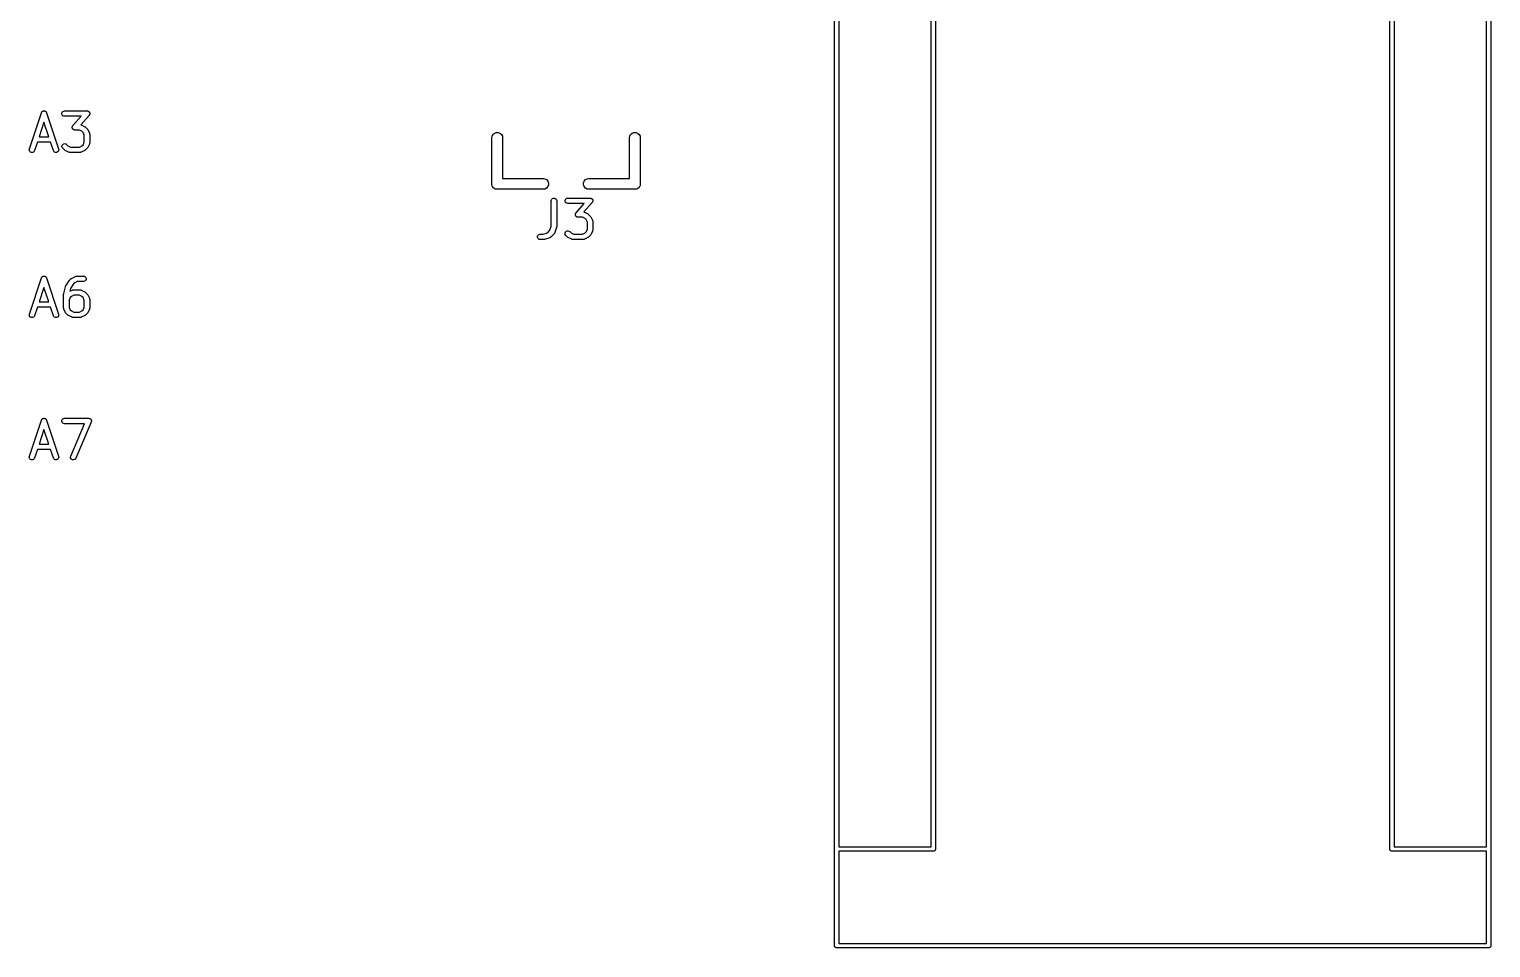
# Model space of a CAD drawing. Extents: x 82 to 153, y -125 to -16.
# Drawn here: x 88.02 to 128.46, y -124.65 to -99.22 of the extents above; entities that cross this region are included whole.
import ezdxf

# ---------------------------------------------------------------- set-up
doc = ezdxf.new("R2010")
doc.units = 0
doc.header["$MEASUREMENT"] = 0
doc.layers.add('BLACK', color=7, linetype='CONTINUOUS')

msp = doc.modelspace()

# ---------------------------------------------------------------- linework, layer by layer
at = {"layer": 'BLACK', "linetype": 'CONTINUOUS'}
for p, q in [((128.46, -81.1448), (128.46, -124.595)), ((113.09, -83.8148), (113.09, -121.925)), ((125.67, -121.909), (125.67, -83.8148)), ((125.79, -83.88), (125.79, -121.86)), ((128.34, -121.86), (128.34, -83.88)), ((110.3, -124.579), (110.3, -86.3548)), ((110.42, -86.42), (110.42, -121.86)), ((112.97, -121.86), (112.97, -86.42)), ((88.3598, -101.523), (88.3651, -101.514)), ((88.3651, -101.514), (88.3666, -101.512)), ((88.3666, -101.512), (88.3677, -101.511)), ((88.3677, -101.511), (88.3763, -101.504)), ((88.3763, -101.504), (88.3845, -101.496)), ((88.3845, -101.496), (88.3865, -101.496)), ((88.3865, -101.496), (88.3881, -101.494)), ((88.3881, -101.494), (88.3985, -101.491)), ((88.3985, -101.491), (88.4088, -101.487)), ((88.4088, -101.487), (88.4108, -101.487)), ((88.4108, -101.487), (88.4128, -101.486)), ((88.4128, -101.486), (88.4238, -101.486)), ((88.4238, -101.486), (88.4348, -101.486)), ((88.4348, -101.486), (88.4368, -101.487)), ((88.4368, -101.487), (88.4388, -101.487)), ((88.4388, -101.487), (88.4491, -101.491)), ((88.4491, -101.491), (88.4595, -101.494)), ((88.4595, -101.494), (88.4611, -101.496)), ((88.4611, -101.496), (88.4631, -101.496)), ((88.4631, -101.496), (88.4713, -101.504)), ((88.4713, -101.504), (88.4799, -101.511)), ((88.4799, -101.511), (88.481, -101.512)), ((88.481, -101.512), (88.4826, -101.514)), ((88.4826, -101.514), (88.4878, -101.523)), ((88.9303, -101.523), (88.947, -101.503)), ((88.947, -101.503), (88.9696, -101.49)), ((88.9696, -101.49), (88.9952, -101.485)), ((88.9952, -101.485), (89.6143, -101.485)), ((89.6143, -101.485), (89.6215, -101.487)), ((89.6215, -101.487), (89.6288, -101.487)), ((89.6288, -101.487), (89.6342, -101.489)), ((89.6342, -101.489), (89.6399, -101.49)), ((89.6399, -101.49), (89.6463, -101.494)), ((89.6463, -101.494), (89.6531, -101.496)), ((89.6531, -101.496), (89.6575, -101.5)), ((89.6575, -101.5), (89.6625, -101.503)), ((89.6625, -101.503), (89.6672, -101.509)), ((89.6672, -101.509), (89.6727, -101.513)), ((89.6727, -101.513), (89.6755, -101.518)), ((88.0193, -102.537), (88.3527, -101.537)), ((88.4238, -101.798), (88.2898, -102.2)), ((88.3527, -101.537), (88.3536, -101.535)), ((88.3536, -101.535), (88.3541, -101.533)), ((88.3541, -101.533), (88.3598, -101.523)), ((88.5578, -102.2), (88.4238, -101.798)), ((88.4878, -101.523), (88.4936, -101.533)), ((88.4936, -101.533), (88.494, -101.535)), ((88.494, -101.535), (88.495, -101.537)), ((88.495, -101.537), (88.8283, -102.537)), ((88.9214, -101.547), (88.9303, -101.523)), ((88.9214, -101.573), (88.9214, -101.547)), ((88.9303, -101.598), (88.9214, -101.573)), ((88.947, -101.618), (88.9303, -101.598)), ((88.9696, -101.631), (88.947, -101.618)), ((88.9952, -101.635), (88.9696, -101.631)), ((89.449, -101.635), (88.9952, -101.635)), ((89.2096, -101.921), (89.211, -101.914)), ((89.211, -101.914), (89.214, -101.909)), ((89.214, -101.909), (89.216, -101.904)), ((89.216, -101.904), (89.2207, -101.898)), ((89.2207, -101.898), (89.2245, -101.892)), ((89.2245, -101.892), (89.449, -101.635)), ((89.6707, -101.61), (89.4432, -101.87)), ((89.4432, -101.87), (89.4495, -101.871)), ((89.4495, -101.871), (89.4532, -101.873)), ((89.4532, -101.873), (89.4573, -101.874)), ((89.4573, -101.874), (89.5526, -101.922)), ((89.6745, -101.603), (89.6707, -101.61)), ((89.6792, -101.598), (89.6745, -101.603)), ((89.6755, -101.518), (89.6792, -101.523)), ((89.6792, -101.523), (89.6817, -101.53)), ((89.6812, -101.592), (89.6792, -101.598)), ((89.6842, -101.587), (89.6812, -101.592)), ((89.6817, -101.53), (89.6853, -101.536)), ((89.6856, -101.58), (89.6842, -101.587)), ((89.6853, -101.536), (89.6862, -101.542)), ((89.6881, -101.573), (89.6856, -101.58)), ((89.6862, -101.542), (89.6881, -101.547)), ((89.6881, -101.547), (89.6881, -101.555)), ((89.6881, -101.555), (89.6893, -101.562)), ((89.6893, -101.562), (89.6881, -101.568)), ((89.6881, -101.568), (89.6881, -101.573)), ((88.2898, -102.2), (88.5578, -102.2)), ((89.206, -101.94), (89.2071, -101.934)), ((89.2071, -101.947), (89.206, -101.94)), ((89.2071, -101.928), (89.2096, -101.921)), ((89.2071, -101.934), (89.2071, -101.928)), ((89.2071, -101.954), (89.2071, -101.947)), ((89.2091, -101.96), (89.2071, -101.954)), ((89.21, -101.966), (89.2091, -101.96)), ((89.2135, -101.972), (89.21, -101.966)), ((89.216, -101.979), (89.2135, -101.972)), ((89.2197, -101.983), (89.216, -101.979)), ((89.2225, -101.988), (89.2197, -101.983)), ((89.228, -101.993), (89.2225, -101.988)), ((89.2327, -101.999), (89.228, -101.993)), ((89.2378, -102.002), (89.2327, -101.999)), ((89.2421, -102.005), (89.2378, -102.002)), ((89.2489, -102.008), (89.2421, -102.005)), ((89.2553, -102.012), (89.2489, -102.008)), ((89.261, -102.013), (89.2553, -102.012)), ((89.2664, -102.015), (89.261, -102.013)), ((89.2737, -102.015), (89.2664, -102.015)), ((89.281, -102.016), (89.2737, -102.015)), ((89.4061, -102.016), (89.281, -102.016)), ((89.4746, -102.051), (89.4061, -102.016)), ((89.505, -102.081), (89.4746, -102.051)), ((89.5393, -102.15), (89.505, -102.081)), ((89.5393, -102.352), (89.5393, -102.15)), ((89.5526, -101.922), (89.5622, -101.929)), ((89.5622, -101.929), (89.5721, -101.936)), ((89.5721, -101.936), (89.6197, -101.984)), ((89.6197, -101.984), (89.6266, -101.993)), ((89.6266, -101.993), (89.6337, -102.003)), ((89.6337, -102.003), (89.6814, -102.098)), ((89.6814, -102.098), (89.6826, -102.102)), ((89.6826, -102.102), (89.6848, -102.106)), ((89.6848, -102.106), (89.6863, -102.115)), ((89.6863, -102.115), (89.6888, -102.123)), ((89.6888, -102.123), (89.6885, -102.128)), ((89.6885, -102.128), (89.6893, -102.132)), ((89.6893, -102.132), (89.6893, -102.37)), ((100.815, -102.222), (100.822, -102.183)), ((100.815, -103.479), (100.815, -102.222)), ((100.822, -102.183), (100.848, -102.137)), ((100.848, -102.137), (100.889, -102.103)), ((100.889, -102.103), (100.939, -102.085)), ((100.939, -102.085), (100.991, -102.085)), ((100.991, -102.085), (101.041, -102.103)), ((101.041, -102.103), (101.082, -102.137)), ((101.082, -102.137), (101.108, -102.183)), ((101.108, -102.183), (101.115, -102.222)), ((101.115, -102.222), (101.115, -103.355)), ((104.625, -102.222), (104.632, -102.183)), ((104.625, -103.355), (104.625, -102.222)), ((104.632, -102.183), (104.658, -102.137)), ((104.658, -102.137), (104.699, -102.103)), ((104.699, -102.103), (104.749, -102.085)), ((104.749, -102.085), (104.801, -102.085)), ((104.801, -102.085), (104.851, -102.103)), ((104.851, -102.103), (104.892, -102.137)), ((104.892, -102.137), (104.918, -102.183)), ((104.918, -102.183), (104.925, -102.222)), ((104.925, -102.222), (104.925, -103.518)), ((88.0155, -102.562), (88.0193, -102.537)), ((88.0207, -102.588), (88.0155, -102.562)), ((88.0344, -102.61), (88.0207, -102.588)), ((88.0548, -102.626), (88.0344, -102.61)), ((88.0795, -102.635), (88.0548, -102.626)), ((88.1055, -102.634), (88.0795, -102.635)), ((88.1297, -102.624), (88.1055, -102.634)), ((88.1492, -102.607), (88.1297, -102.624)), ((88.1616, -102.584), (88.1492, -102.607)), ((88.2398, -102.35), (88.1616, -102.584)), ((88.6078, -102.35), (88.2398, -102.35)), ((88.686, -102.584), (88.6078, -102.35)), ((88.6984, -102.607), (88.686, -102.584)), ((88.7179, -102.624), (88.6984, -102.607)), ((88.7421, -102.634), (88.7179, -102.624)), ((88.7681, -102.635), (88.7421, -102.634)), ((88.7929, -102.626), (88.7681, -102.635)), ((88.8133, -102.61), (88.7929, -102.626)), ((88.8269, -102.588), (88.8133, -102.61)), ((88.8321, -102.562), (88.8269, -102.588)), ((88.8283, -102.537), (88.8321, -102.562)), ((88.9205, -102.472), (88.9228, -102.446)), ((88.9273, -102.497), (88.9205, -102.472)), ((88.9228, -102.446), (88.9338, -102.422)), ((88.9422, -102.518), (88.9273, -102.497)), ((88.9338, -102.422), (88.9522, -102.404)), ((88.9898, -102.566), (88.9422, -102.518)), ((88.9522, -102.404), (88.9758, -102.393)), ((88.9758, -102.393), (89.0018, -102.39)), ((88.9997, -102.573), (88.9898, -102.566)), ((89.0093, -102.58), (88.9997, -102.573)), ((89.0018, -102.39), (89.0269, -102.397)), ((89.1046, -102.627), (89.0093, -102.58)), ((89.0269, -102.397), (89.0483, -102.412)), ((89.0483, -102.412), (89.0873, -102.451)), ((89.0873, -102.451), (89.1558, -102.485)), ((89.1087, -102.629), (89.1046, -102.627)), ((89.1124, -102.631), (89.1087, -102.629)), ((89.1211, -102.632), (89.1124, -102.631)), ((89.1295, -102.635), (89.1211, -102.632)), ((89.1338, -102.635), (89.1295, -102.635)), ((89.1381, -102.635), (89.1338, -102.635)), ((89.4238, -102.635), (89.1381, -102.635)), ((89.1558, -102.485), (89.4061, -102.485)), ((89.4061, -102.485), (89.4746, -102.451)), ((89.4281, -102.635), (89.4238, -102.635)), ((89.4324, -102.635), (89.4281, -102.635)), ((89.4408, -102.632), (89.4324, -102.635)), ((89.4495, -102.631), (89.4408, -102.632)), ((89.4532, -102.629), (89.4495, -102.631)), ((89.4573, -102.627), (89.4532, -102.629)), ((89.5526, -102.58), (89.4573, -102.627)), ((89.4746, -102.451), (89.505, -102.421)), ((89.505, -102.421), (89.5393, -102.352)), ((89.5622, -102.573), (89.5526, -102.58)), ((89.5721, -102.566), (89.5622, -102.573)), ((89.6197, -102.518), (89.5721, -102.566)), ((89.6266, -102.508), (89.6197, -102.518)), ((89.6337, -102.499), (89.6266, -102.508)), ((89.6814, -102.403), (89.6337, -102.499)), ((89.6826, -102.399), (89.6814, -102.403)), ((89.6848, -102.396), (89.6826, -102.399)), ((89.6863, -102.387), (89.6848, -102.396)), ((89.6888, -102.378), (89.6863, -102.387)), ((89.6893, -102.37), (89.6885, -102.374)), ((89.6885, -102.374), (89.6888, -102.378)), ((100.815, -103.531), (100.815, -103.479)), ((100.82, -103.544), (100.815, -103.531)), ((101.115, -103.355), (102.248, -103.355)), ((102.248, -103.355), (102.287, -103.362)), ((102.287, -103.362), (102.333, -103.388)), ((102.333, -103.388), (102.367, -103.429)), ((102.367, -103.429), (102.385, -103.479)), ((102.385, -103.531), (102.367, -103.581)), ((102.385, -103.479), (102.385, -103.531)), ((103.355, -103.479), (103.373, -103.429)), ((103.355, -103.531), (103.355, -103.479)), ((103.373, -103.581), (103.355, -103.531)), ((103.373, -103.429), (103.407, -103.388)), ((103.407, -103.388), (103.453, -103.362)), ((103.453, -103.362), (103.492, -103.355)), ((103.492, -103.355), (104.625, -103.355)), ((104.925, -103.531), (104.92, -103.544)), ((104.925, -103.518), (104.925, -103.518)), ((104.925, -103.518), (104.925, -103.531)), ((100.822, -103.557), (100.82, -103.544)), ((100.829, -103.569), (100.822, -103.557)), ((100.833, -103.581), (100.829, -103.569)), ((100.842, -103.591), (100.833, -103.581)), ((100.848, -103.603), (100.842, -103.591)), ((100.859, -103.611), (100.848, -103.603)), ((100.867, -103.622), (100.859, -103.611)), ((100.879, -103.628), (100.867, -103.622)), ((100.889, -103.637), (100.879, -103.628)), ((100.901, -103.641), (100.889, -103.637)), ((100.913, -103.648), (100.901, -103.641)), ((100.926, -103.65), (100.913, -103.648)), ((100.939, -103.655), (100.926, -103.65)), ((100.952, -103.655), (100.939, -103.655)), ((102.248, -103.655), (100.952, -103.655)), ((100.952, -103.655), (100.952, -103.655)), ((102.287, -103.648), (102.248, -103.655)), ((102.333, -103.622), (102.287, -103.648)), ((102.367, -103.581), (102.333, -103.622)), ((102.466, -103.948), (102.479, -103.925)), ((102.479, -103.925), (102.499, -103.908)), ((102.499, -103.908), (102.524, -103.9)), ((102.524, -103.9), (102.55, -103.9)), ((102.55, -103.9), (102.574, -103.908)), ((102.574, -103.908), (102.594, -103.925)), ((102.594, -103.925), (102.607, -103.948)), ((102.844, -103.96), (102.853, -103.936)), ((102.853, -103.936), (102.869, -103.916)), ((102.869, -103.916), (102.892, -103.903)), ((102.892, -103.903), (102.918, -103.898)), ((102.918, -103.898), (103.537, -103.898)), ((103.407, -103.622), (103.373, -103.581)), ((103.453, -103.648), (103.407, -103.622)), ((103.492, -103.655), (103.453, -103.648)), ((104.788, -103.655), (103.492, -103.655)), ((103.537, -103.898), (103.544, -103.9)), ((103.544, -103.9), (103.551, -103.9)), ((103.551, -103.9), (103.557, -103.902)), ((103.557, -103.902), (103.562, -103.903)), ((103.562, -103.903), (103.569, -103.907)), ((103.569, -103.907), (103.576, -103.909)), ((103.576, -103.909), (103.58, -103.913)), ((103.58, -103.913), (103.585, -103.916)), ((103.585, -103.916), (103.59, -103.922)), ((103.59, -103.922), (103.595, -103.926)), ((103.595, -103.926), (103.598, -103.931)), ((103.598, -103.931), (103.602, -103.936)), ((103.602, -103.936), (103.604, -103.943)), ((104.801, -103.655), (104.788, -103.655)), ((104.788, -103.655), (104.788, -103.655)), ((104.814, -103.65), (104.801, -103.655)), ((104.827, -103.648), (104.814, -103.65)), ((104.839, -103.641), (104.827, -103.648)), ((104.851, -103.637), (104.839, -103.641)), ((104.861, -103.628), (104.851, -103.637)), ((104.873, -103.622), (104.861, -103.628)), ((104.881, -103.611), (104.873, -103.622)), ((104.892, -103.603), (104.881, -103.611)), ((104.898, -103.591), (104.892, -103.603)), ((104.907, -103.581), (104.898, -103.591)), ((104.911, -103.569), (104.907, -103.581)), ((104.918, -103.557), (104.911, -103.569)), ((104.92, -103.544), (104.918, -103.557)), ((102.462, -103.973), (102.466, -103.948)), ((102.462, -104.675), (102.462, -103.973)), ((102.607, -103.948), (102.612, -103.973)), ((102.612, -103.973), (102.612, -104.688)), ((102.844, -103.986), (102.844, -103.96)), ((102.853, -104.011), (102.844, -103.986)), ((102.869, -104.031), (102.853, -104.011)), ((102.892, -104.044), (102.869, -104.031)), ((102.918, -104.048), (102.892, -104.044)), ((103.371, -104.048), (102.918, -104.048)), ((103.129, -104.341), (103.132, -104.334)), ((103.129, -104.347), (103.129, -104.341)), ((103.132, -104.334), (103.133, -104.327)), ((103.133, -104.327), (103.136, -104.322)), ((103.136, -104.322), (103.138, -104.317)), ((103.138, -104.317), (103.143, -104.311)), ((103.143, -104.311), (103.147, -104.305)), ((103.147, -104.305), (103.371, -104.048)), ((103.593, -104.023), (103.366, -104.283)), ((103.366, -104.283), (103.372, -104.284)), ((103.372, -104.284), (103.376, -104.286)), ((103.376, -104.286), (103.38, -104.287)), ((103.38, -104.287), (103.475, -104.335)), ((103.475, -104.335), (103.485, -104.342)), ((103.485, -104.342), (103.494, -104.349)), ((103.597, -104.016), (103.593, -104.023)), ((103.602, -104.011), (103.597, -104.016)), ((103.604, -104.005), (103.602, -104.011)), ((103.604, -103.943), (103.608, -103.949)), ((103.607, -104), (103.604, -104.005)), ((103.608, -103.993), (103.607, -104)), ((103.608, -103.949), (103.609, -103.955)), ((103.611, -103.986), (103.608, -103.993)), ((103.609, -103.955), (103.611, -103.96)), ((103.611, -103.96), (103.611, -103.968)), ((103.611, -103.968), (103.612, -103.975)), ((103.612, -103.975), (103.611, -103.981)), ((103.611, -103.981), (103.611, -103.986)), ((102.423, -104.79), (102.462, -104.675)), ((102.608, -104.711), (102.56, -104.854)), ((102.61, -104.7), (102.608, -104.711)), ((102.612, -104.688), (102.61, -104.7)), ((103.128, -104.353), (103.129, -104.347)), ((103.129, -104.36), (103.128, -104.353)), ((103.129, -104.367), (103.129, -104.36)), ((103.131, -104.373), (103.129, -104.367)), ((103.132, -104.379), (103.131, -104.373)), ((103.136, -104.385), (103.132, -104.379)), ((103.138, -104.392), (103.136, -104.385)), ((103.142, -104.396), (103.138, -104.392)), ((103.145, -104.401), (103.142, -104.396)), ((103.15, -104.406), (103.145, -104.401)), ((103.155, -104.412), (103.15, -104.406)), ((103.16, -104.415), (103.155, -104.412)), ((103.164, -104.418), (103.16, -104.415)), ((103.171, -104.421), (103.164, -104.418)), ((103.178, -104.425), (103.171, -104.421)), ((103.183, -104.426), (103.178, -104.425)), ((103.189, -104.428), (103.183, -104.426)), ((103.196, -104.428), (103.189, -104.428)), ((103.203, -104.429), (103.196, -104.428)), ((103.328, -104.429), (103.203, -104.429)), ((103.397, -104.464), (103.328, -104.429)), ((103.427, -104.494), (103.397, -104.464)), ((103.462, -104.563), (103.427, -104.494)), ((103.462, -104.765), (103.462, -104.563)), ((103.494, -104.349), (103.542, -104.397)), ((103.542, -104.397), (103.549, -104.406)), ((103.549, -104.406), (103.556, -104.416)), ((103.556, -104.416), (103.604, -104.511)), ((103.604, -104.511), (103.605, -104.515)), ((103.605, -104.515), (103.607, -104.519)), ((103.607, -104.519), (103.609, -104.528)), ((103.609, -104.528), (103.611, -104.536)), ((103.611, -104.536), (103.611, -104.541)), ((103.611, -104.541), (103.612, -104.545)), ((103.612, -104.545), (103.612, -104.783)), ((102.082, -104.96), (102.091, -104.936)), ((102.082, -104.986), (102.082, -104.96)), ((102.091, -105.011), (102.082, -104.986)), ((102.091, -104.936), (102.108, -104.916)), ((102.108, -105.031), (102.091, -105.011)), ((102.108, -104.916), (102.13, -104.903)), ((102.13, -105.044), (102.108, -105.031)), ((102.13, -104.903), (102.156, -104.898)), ((102.156, -105.048), (102.13, -105.044)), ((102.156, -104.898), (102.239, -104.898)), ((102.251, -105.048), (102.156, -105.048)), ((102.239, -104.898), (102.353, -104.86)), ((102.263, -105.046), (102.251, -105.048)), ((102.275, -105.045), (102.263, -105.046)), ((102.418, -104.997), (102.275, -105.045)), ((102.353, -104.86), (102.423, -104.79)), ((102.421, -104.995), (102.418, -104.997)), ((102.426, -104.994), (102.421, -104.995)), ((102.433, -104.989), (102.426, -104.994)), ((102.44, -104.985), (102.433, -104.989)), ((102.443, -104.981), (102.44, -104.985)), ((102.447, -104.979), (102.443, -104.981)), ((102.542, -104.884), (102.447, -104.979)), ((102.545, -104.88), (102.542, -104.884)), ((102.548, -104.877), (102.545, -104.88)), ((102.552, -104.869), (102.548, -104.877)), ((102.557, -104.862), (102.552, -104.869)), ((102.558, -104.858), (102.557, -104.862)), ((102.56, -104.854), (102.558, -104.858)), ((102.843, -104.885), (102.845, -104.859)), ((102.85, -104.91), (102.843, -104.885)), ((102.845, -104.859), (102.856, -104.835)), ((102.865, -104.931), (102.85, -104.91)), ((102.856, -104.835), (102.875, -104.817)), ((102.912, -104.979), (102.865, -104.931)), ((102.875, -104.817), (102.898, -104.806)), ((102.898, -104.806), (102.924, -104.803)), ((102.922, -104.986), (102.912, -104.979)), ((102.932, -104.993), (102.922, -104.986)), ((102.924, -104.803), (102.949, -104.81)), ((103.027, -105.04), (102.932, -104.993)), ((102.949, -104.81), (102.971, -104.825)), ((102.971, -104.825), (103.01, -104.864)), ((103.01, -104.864), (103.078, -104.898)), ((103.031, -105.042), (103.027, -105.04)), ((103.035, -105.044), (103.031, -105.042)), ((103.043, -105.045), (103.035, -105.044)), ((103.052, -105.048), (103.043, -105.045)), ((103.056, -105.048), (103.052, -105.048)), ((103.06, -105.048), (103.056, -105.048)), ((103.346, -105.048), (103.06, -105.048)), ((103.078, -104.898), (103.328, -104.898)), ((103.328, -104.898), (103.397, -104.864)), ((103.35, -105.048), (103.346, -105.048)), ((103.355, -105.048), (103.35, -105.048)), ((103.363, -105.045), (103.355, -105.048)), ((103.372, -105.044), (103.363, -105.045)), ((103.376, -105.042), (103.372, -105.044)), ((103.38, -105.04), (103.376, -105.042)), ((103.475, -104.993), (103.38, -105.04)), ((103.397, -104.864), (103.427, -104.834)), ((103.427, -104.834), (103.462, -104.765)), ((103.485, -104.986), (103.475, -104.993)), ((103.494, -104.979), (103.485, -104.986)), ((103.542, -104.931), (103.494, -104.979)), ((103.549, -104.921), (103.542, -104.931)), ((103.556, -104.912), (103.549, -104.921)), ((103.604, -104.816), (103.556, -104.912)), ((103.605, -104.812), (103.604, -104.816)), ((103.607, -104.809), (103.605, -104.812)), ((103.609, -104.8), (103.607, -104.809)), ((103.611, -104.791), (103.609, -104.8)), ((103.612, -104.783), (103.611, -104.787)), ((103.611, -104.787), (103.611, -104.791)), ((88.0193, -107.109), (88.3527, -106.109)), ((88.3527, -106.109), (88.3536, -106.107)), ((88.3536, -106.107), (88.3541, -106.105)), ((88.3541, -106.105), (88.3598, -106.095)), ((88.3598, -106.095), (88.3651, -106.086)), ((88.3651, -106.086), (88.3666, -106.084)), ((88.3666, -106.084), (88.3677, -106.083)), ((88.3677, -106.083), (88.3763, -106.076)), ((88.3763, -106.076), (88.3845, -106.068)), ((88.3845, -106.068), (88.3865, -106.068)), ((88.3865, -106.068), (88.3881, -106.066)), ((88.3881, -106.066), (88.3985, -106.063)), ((88.3985, -106.063), (88.4088, -106.059)), ((88.4088, -106.059), (88.4108, -106.059)), ((88.4108, -106.059), (88.4128, -106.058)), ((88.4128, -106.058), (88.4238, -106.058)), ((88.4238, -106.058), (88.4348, -106.058)), ((88.4348, -106.058), (88.4368, -106.059)), ((88.4368, -106.059), (88.4388, -106.059)), ((88.4388, -106.059), (88.4491, -106.063)), ((88.4491, -106.063), (88.4595, -106.066)), ((88.4595, -106.066), (88.4611, -106.068)), ((88.4611, -106.068), (88.4631, -106.068)), ((88.4631, -106.068), (88.4713, -106.076)), ((88.4713, -106.076), (88.4799, -106.083)), ((88.4799, -106.083), (88.481, -106.084)), ((88.481, -106.084), (88.4826, -106.086)), ((88.4826, -106.086), (88.4878, -106.095)), ((88.4878, -106.095), (88.4936, -106.105)), ((88.4936, -106.105), (88.494, -106.107)), ((88.494, -106.107), (88.495, -106.109)), ((88.495, -106.109), (88.8283, -107.109)), ((88.9701, -106.543), (89.0177, -106.352)), ((89.0177, -106.352), (89.0229, -106.341)), ((89.0229, -106.341), (89.0281, -106.329)), ((89.0281, -106.329), (89.1233, -106.186)), ((89.1233, -106.186), (89.1284, -106.181)), ((89.1284, -106.181), (89.1327, -106.175)), ((89.1327, -106.175), (89.1803, -106.127)), ((89.244, -106.275), (89.1601, -106.401)), ((89.1803, -106.127), (89.1901, -106.12)), ((89.1901, -106.12), (89.1998, -106.113)), ((89.1998, -106.113), (89.295, -106.065)), ((89.2778, -106.242), (89.244, -106.275)), ((89.3463, -106.207), (89.2778, -106.242)), ((89.295, -106.065), (89.2992, -106.064)), ((89.2992, -106.064), (89.3029, -106.062)), ((89.3029, -106.062), (89.3116, -106.06)), ((89.3116, -106.06), (89.32, -106.058)), ((89.32, -106.058), (89.3243, -106.058)), ((89.3243, -106.058), (89.3286, -106.057)), ((89.3286, -106.057), (89.519, -106.057)), ((89.519, -106.207), (89.3463, -106.207)), ((89.519, -106.057), (89.5447, -106.062)), ((89.5447, -106.203), (89.519, -106.207)), ((89.5447, -106.062), (89.5673, -106.075)), ((89.5673, -106.19), (89.5447, -106.203)), ((89.5673, -106.075), (89.584, -106.095)), ((89.584, -106.17), (89.5673, -106.19)), ((89.584, -106.095), (89.5929, -106.119)), ((89.5929, -106.145), (89.584, -106.17)), ((89.5929, -106.119), (89.5929, -106.145)), ((88.4238, -106.37), (88.2898, -106.772)), ((88.2898, -106.772), (88.5578, -106.772)), ((88.5578, -106.772), (88.4238, -106.37)), ((88.9679, -106.561), (88.9694, -106.552)), ((88.9679, -106.942), (88.9679, -106.561)), ((88.9694, -106.552), (88.9701, -106.543)), ((89.1521, -106.653), (89.1179, -106.722)), ((89.1179, -106.722), (89.1179, -106.924)), ((89.1601, -106.401), (89.1416, -106.475)), ((89.1416, -106.475), (89.1998, -106.446)), ((89.1825, -106.623), (89.1521, -106.653)), ((89.251, -106.588), (89.1825, -106.623)), ((89.1998, -106.446), (89.2039, -106.445)), ((89.2039, -106.445), (89.2077, -106.443)), ((89.2077, -106.443), (89.2163, -106.441)), ((89.2163, -106.441), (89.2248, -106.439)), ((89.2248, -106.439), (89.2291, -106.439)), ((89.2291, -106.439), (89.2333, -106.438)), ((89.2333, -106.438), (89.4238, -106.438)), ((89.4061, -106.588), (89.251, -106.588)), ((89.4746, -106.623), (89.4061, -106.588)), ((89.4238, -106.438), (89.4281, -106.439)), ((89.4281, -106.439), (89.4324, -106.439)), ((89.4324, -106.439), (89.4408, -106.441)), ((89.4408, -106.441), (89.4495, -106.443)), ((89.4495, -106.443), (89.4532, -106.445)), ((89.4532, -106.445), (89.4573, -106.446)), ((89.4573, -106.446), (89.5526, -106.494)), ((89.505, -106.653), (89.4746, -106.623)), ((89.5393, -106.722), (89.505, -106.653)), ((89.5393, -106.924), (89.5393, -106.722)), ((89.5526, -106.494), (89.5622, -106.501)), ((89.5622, -106.501), (89.5721, -106.508)), ((89.5721, -106.508), (89.6197, -106.556)), ((89.6197, -106.556), (89.6266, -106.565)), ((89.6266, -106.565), (89.6337, -106.575)), ((89.6337, -106.575), (89.6814, -106.67)), ((89.6814, -106.67), (89.6826, -106.674)), ((89.6826, -106.674), (89.6848, -106.678)), ((89.6848, -106.678), (89.6863, -106.687)), ((89.6863, -106.687), (89.6888, -106.695)), ((89.6888, -106.695), (89.6885, -106.7)), ((89.6885, -106.7), (89.6893, -106.704)), ((89.6893, -106.704), (89.6893, -106.942)), ((88.0155, -107.134), (88.0193, -107.109)), ((88.0207, -107.16), (88.0155, -107.134)), ((88.0344, -107.182), (88.0207, -107.16)), ((88.1616, -107.156), (88.1492, -107.179)), ((88.2398, -106.922), (88.1616, -107.156)), ((88.6078, -106.922), (88.2398, -106.922)), ((88.686, -107.156), (88.6078, -106.922)), ((88.6984, -107.179), (88.686, -107.156)), ((88.8269, -107.16), (88.8133, -107.182)), ((88.8321, -107.134), (88.8269, -107.16)), ((88.8283, -107.109), (88.8321, -107.134)), ((88.9686, -106.946), (88.9679, -106.942)), ((88.9683, -106.95), (88.9686, -106.946)), ((88.9709, -106.959), (88.9683, -106.95)), ((88.9724, -106.968), (88.9709, -106.959)), ((88.9745, -106.971), (88.9724, -106.968)), ((88.9758, -106.975), (88.9745, -106.971)), ((89.0234, -107.071), (88.9758, -106.975)), ((89.0306, -107.08), (89.0234, -107.071)), ((89.0374, -107.09), (89.0306, -107.08)), ((89.0851, -107.138), (89.0374, -107.09)), ((89.0949, -107.145), (89.0851, -107.138)), ((89.1046, -107.152), (89.0949, -107.145)), ((89.1998, -107.199), (89.1046, -107.152)), ((89.1179, -106.924), (89.1521, -106.993)), ((89.1521, -106.993), (89.1825, -107.023)), ((89.1825, -107.023), (89.251, -107.057)), ((89.251, -107.057), (89.4061, -107.057)), ((89.4061, -107.057), (89.4746, -107.023)), ((89.5526, -107.152), (89.4573, -107.199)), ((89.4746, -107.023), (89.505, -106.993)), ((89.505, -106.993), (89.5393, -106.924)), ((89.5622, -107.145), (89.5526, -107.152)), ((89.5721, -107.138), (89.5622, -107.145)), ((89.6197, -107.09), (89.5721, -107.138)), ((89.6266, -107.08), (89.6197, -107.09)), ((89.6337, -107.071), (89.6266, -107.08)), ((89.6814, -106.975), (89.6337, -107.071)), ((89.6826, -106.971), (89.6814, -106.975)), ((89.6848, -106.968), (89.6826, -106.971)), ((89.6863, -106.959), (89.6848, -106.968)), ((89.6888, -106.95), (89.6863, -106.959)), ((89.6893, -106.942), (89.6885, -106.946)), ((89.6885, -106.946), (89.6888, -106.95)), ((88.0548, -107.198), (88.0344, -107.182)), ((88.0795, -107.207), (88.0548, -107.198)), ((88.1055, -107.206), (88.0795, -107.207)), ((88.1297, -107.196), (88.1055, -107.206)), ((88.1492, -107.179), (88.1297, -107.196)), ((88.7179, -107.196), (88.6984, -107.179)), ((88.7421, -107.206), (88.7179, -107.196)), ((88.7681, -107.207), (88.7421, -107.206)), ((88.7929, -107.198), (88.7681, -107.207)), ((88.8133, -107.182), (88.7929, -107.198)), ((89.2039, -107.201), (89.1998, -107.199)), ((89.2077, -107.203), (89.2039, -107.201)), ((89.2163, -107.204), (89.2077, -107.203)), ((89.2248, -107.207), (89.2163, -107.204)), ((89.2291, -107.207), (89.2248, -107.207)), ((89.2333, -107.207), (89.2291, -107.207)), ((89.4238, -107.207), (89.2333, -107.207)), ((89.4281, -107.207), (89.4238, -107.207)), ((89.4324, -107.207), (89.4281, -107.207)), ((89.4408, -107.204), (89.4324, -107.207)), ((89.4495, -107.203), (89.4408, -107.204)), ((89.4532, -107.201), (89.4495, -107.203)), ((89.4573, -107.199), (89.4532, -107.201)), ((88.3763, -110.013), (88.3845, -110.005)), ((88.3845, -110.005), (88.3865, -110.005)), ((88.3865, -110.005), (88.3881, -110.003)), ((88.3881, -110.003), (88.3985, -110)), ((88.3985, -110), (88.4088, -109.996)), ((88.4088, -109.996), (88.4108, -109.996)), ((88.4108, -109.996), (88.4128, -109.995)), ((88.4128, -109.995), (88.4238, -109.995)), ((88.4238, -109.995), (88.4348, -109.995)), ((88.4348, -109.995), (88.4368, -109.996)), ((88.4368, -109.996), (88.4388, -109.996)), ((88.4388, -109.996), (88.4491, -110)), ((88.4491, -110), (88.4595, -110.003)), ((88.4595, -110.003), (88.4611, -110.005)), ((88.4611, -110.005), (88.4631, -110.005)), ((88.4631, -110.005), (88.4713, -110.013)), ((88.947, -110.012), (88.9696, -109.999)), ((88.9696, -109.999), (88.9952, -109.994)), ((88.9952, -109.994), (89.6619, -109.994)), ((89.6619, -109.994), (89.6704, -109.996)), ((89.6704, -109.996), (89.679, -109.996)), ((89.679, -109.996), (89.6831, -109.998)), ((89.6831, -109.998), (89.6876, -109.999)), ((89.6876, -109.999), (89.695, -110.003)), ((89.695, -110.003), (89.703, -110.007)), ((89.703, -110.007), (89.7062, -110.01)), ((88.0193, -111.046), (88.3527, -110.046)), ((88.4238, -110.307), (88.2898, -110.709)), ((88.3527, -110.046), (88.3536, -110.044)), ((88.3536, -110.044), (88.3541, -110.042)), ((88.3541, -110.042), (88.3598, -110.032)), ((88.3598, -110.032), (88.3651, -110.023)), ((88.3651, -110.023), (88.3666, -110.021)), ((88.3666, -110.021), (88.3677, -110.02)), ((88.3677, -110.02), (88.3763, -110.013)), ((88.5578, -110.709), (88.4238, -110.307)), ((88.4713, -110.013), (88.4799, -110.02)), ((88.4799, -110.02), (88.481, -110.021)), ((88.481, -110.021), (88.4826, -110.023)), ((88.4826, -110.023), (88.4878, -110.032)), ((88.4878, -110.032), (88.4936, -110.042)), ((88.4936, -110.042), (88.494, -110.044)), ((88.494, -110.044), (88.495, -110.046)), ((88.495, -110.046), (88.8283, -111.046)), ((88.9214, -110.056), (88.9303, -110.032)), ((88.9214, -110.082), (88.9214, -110.056)), ((88.9303, -110.107), (88.9214, -110.082)), ((88.9303, -110.032), (88.947, -110.012)), ((88.947, -110.127), (88.9303, -110.107)), ((88.9696, -110.14), (88.947, -110.127)), ((88.9952, -110.144), (88.9696, -110.14)), ((89.5482, -110.144), (88.9952, -110.144)), ((89.1644, -111.04), (89.5482, -110.144)), ((89.7308, -110.099), (89.3023, -111.099)), ((89.7062, -110.01), (89.7101, -110.012)), ((89.7101, -110.012), (89.7157, -110.019)), ((89.7157, -110.019), (89.722, -110.024)), ((89.722, -110.024), (89.724, -110.028)), ((89.724, -110.028), (89.7269, -110.032)), ((89.7269, -110.032), (89.7298, -110.04)), ((89.7298, -110.04), (89.7337, -110.048)), ((89.7328, -110.091), (89.7308, -110.099)), ((89.7358, -110.082), (89.7328, -110.091)), ((89.7337, -110.048), (89.7342, -110.052)), ((89.7342, -110.052), (89.7358, -110.056)), ((89.7358, -110.056), (89.7358, -110.065)), ((89.7358, -110.065), (89.7368, -110.074)), ((89.7368, -110.074), (89.7358, -110.078)), ((89.7358, -110.078), (89.7358, -110.082)), ((88.2898, -110.709), (88.5578, -110.709)), ((88.0155, -111.071), (88.0193, -111.046)), ((88.0207, -111.097), (88.0155, -111.071)), ((88.0344, -111.119), (88.0207, -111.097)), ((88.0548, -111.135), (88.0344, -111.119)), ((88.0795, -111.144), (88.0548, -111.135)), ((88.1055, -111.143), (88.0795, -111.144)), ((88.1297, -111.133), (88.1055, -111.143)), ((88.1492, -111.116), (88.1297, -111.133)), ((88.1616, -111.093), (88.1492, -111.116)), ((88.2398, -110.859), (88.1616, -111.093)), ((88.6078, -110.859), (88.2398, -110.859)), ((88.686, -111.093), (88.6078, -110.859)), ((88.6984, -111.116), (88.686, -111.093)), ((88.7179, -111.133), (88.6984, -111.116)), ((88.7421, -111.143), (88.7179, -111.133)), ((88.7681, -111.144), (88.7421, -111.143)), ((88.7929, -111.135), (88.7681, -111.144)), ((88.8133, -111.119), (88.7929, -111.135)), ((88.8269, -111.097), (88.8133, -111.119)), ((88.8321, -111.071), (88.8269, -111.097)), ((88.8283, -111.046), (88.8321, -111.071)), ((89.1585, -111.065), (89.1644, -111.04)), ((89.1615, -111.091), (89.1585, -111.065)), ((89.1733, -111.114), (89.1615, -111.091)), ((89.1923, -111.132), (89.1733, -111.114)), ((89.2162, -111.142), (89.1923, -111.132)), ((89.2422, -111.144), (89.2162, -111.142)), ((89.2672, -111.136), (89.2422, -111.144)), ((89.288, -111.121), (89.2672, -111.136)), ((89.3023, -111.099), (89.288, -111.121)), ((110.42, -121.86), (112.97, -121.86)), ((113.035, -121.98), (110.42, -121.98)), ((110.42, -121.98), (110.42, -124.53)), ((113.041, -121.98), (113.035, -121.98)), ((113.035, -121.98), (113.035, -121.98)), ((113.046, -121.978), (113.041, -121.98)), ((113.051, -121.977), (113.046, -121.978)), ((113.055, -121.975), (113.051, -121.977)), ((113.06, -121.973), (113.055, -121.975)), ((113.065, -121.969), (113.06, -121.973)), ((113.069, -121.967), (113.065, -121.969)), ((113.073, -121.963), (113.069, -121.967)), ((113.077, -121.959), (113.073, -121.963)), ((113.079, -121.955), (113.077, -121.959)), ((113.083, -121.95), (113.079, -121.955)), ((113.085, -121.945), (113.083, -121.95)), ((113.087, -121.941), (113.085, -121.945)), ((113.088, -121.936), (113.087, -121.941)), ((113.09, -121.931), (113.088, -121.936)), ((113.09, -121.925), (113.09, -121.931)), ((113.09, -121.925), (113.09, -121.925)), ((125.67, -121.931), (125.67, -121.909)), ((125.672, -121.936), (125.67, -121.931)), ((125.673, -121.941), (125.672, -121.936)), ((125.675, -121.945), (125.673, -121.941)), ((125.677, -121.95), (125.675, -121.945)), ((125.681, -121.955), (125.677, -121.95)), ((125.683, -121.959), (125.681, -121.955)), ((125.687, -121.963), (125.683, -121.959)), ((125.691, -121.967), (125.687, -121.963)), ((125.695, -121.969), (125.691, -121.967)), ((125.7, -121.973), (125.695, -121.969)), ((125.705, -121.975), (125.7, -121.973)), ((125.709, -121.977), (125.705, -121.975)), ((125.714, -121.978), (125.709, -121.977)), ((125.719, -121.98), (125.714, -121.978)), ((125.725, -121.98), (125.719, -121.98)), ((128.34, -121.98), (125.725, -121.98)), ((125.725, -121.98), (125.725, -121.98)), ((125.79, -121.86), (128.34, -121.86)), ((128.34, -124.53), (128.34, -121.98)), ((110.42, -124.53), (128.34, -124.53)), ((110.3, -124.601), (110.3, -124.579)), ((110.302, -124.606), (110.3, -124.601)), ((110.303, -124.611), (110.302, -124.606)), ((110.305, -124.615), (110.303, -124.611)), ((110.307, -124.62), (110.305, -124.615)), ((110.311, -124.625), (110.307, -124.62)), ((110.313, -124.629), (110.311, -124.625)), ((110.317, -124.633), (110.313, -124.629)), ((110.321, -124.637), (110.317, -124.633)), ((110.325, -124.639), (110.321, -124.637)), ((110.33, -124.643), (110.325, -124.639)), ((110.335, -124.645), (110.33, -124.643)), ((110.339, -124.647), (110.335, -124.645)), ((110.344, -124.648), (110.339, -124.647)), ((110.349, -124.65), (110.344, -124.648)), ((110.355, -124.65), (110.349, -124.65)), ((128.405, -124.65), (110.355, -124.65)), ((110.355, -124.65), (110.355, -124.65)), ((128.411, -124.65), (128.405, -124.65)), ((128.405, -124.65), (128.405, -124.65)), ((128.416, -124.648), (128.411, -124.65)), ((128.421, -124.647), (128.416, -124.648)), ((128.425, -124.645), (128.421, -124.647)), ((128.43, -124.643), (128.425, -124.645)), ((128.435, -124.639), (128.43, -124.643)), ((128.439, -124.637), (128.435, -124.639)), ((128.443, -124.633), (128.439, -124.637)), ((128.447, -124.629), (128.443, -124.633)), ((128.449, -124.625), (128.447, -124.629)), ((128.453, -124.62), (128.449, -124.625)), ((128.455, -124.615), (128.453, -124.62)), ((128.457, -124.611), (128.455, -124.615)), ((128.458, -124.606), (128.457, -124.611)), ((128.46, -124.601), (128.458, -124.606)), ((128.46, -124.595), (128.46, -124.595)), ((128.46, -124.595), (128.46, -124.601))]:
    msp.add_line(p, q, dxfattribs=at)

doc.saveas('drawing.dxf')
